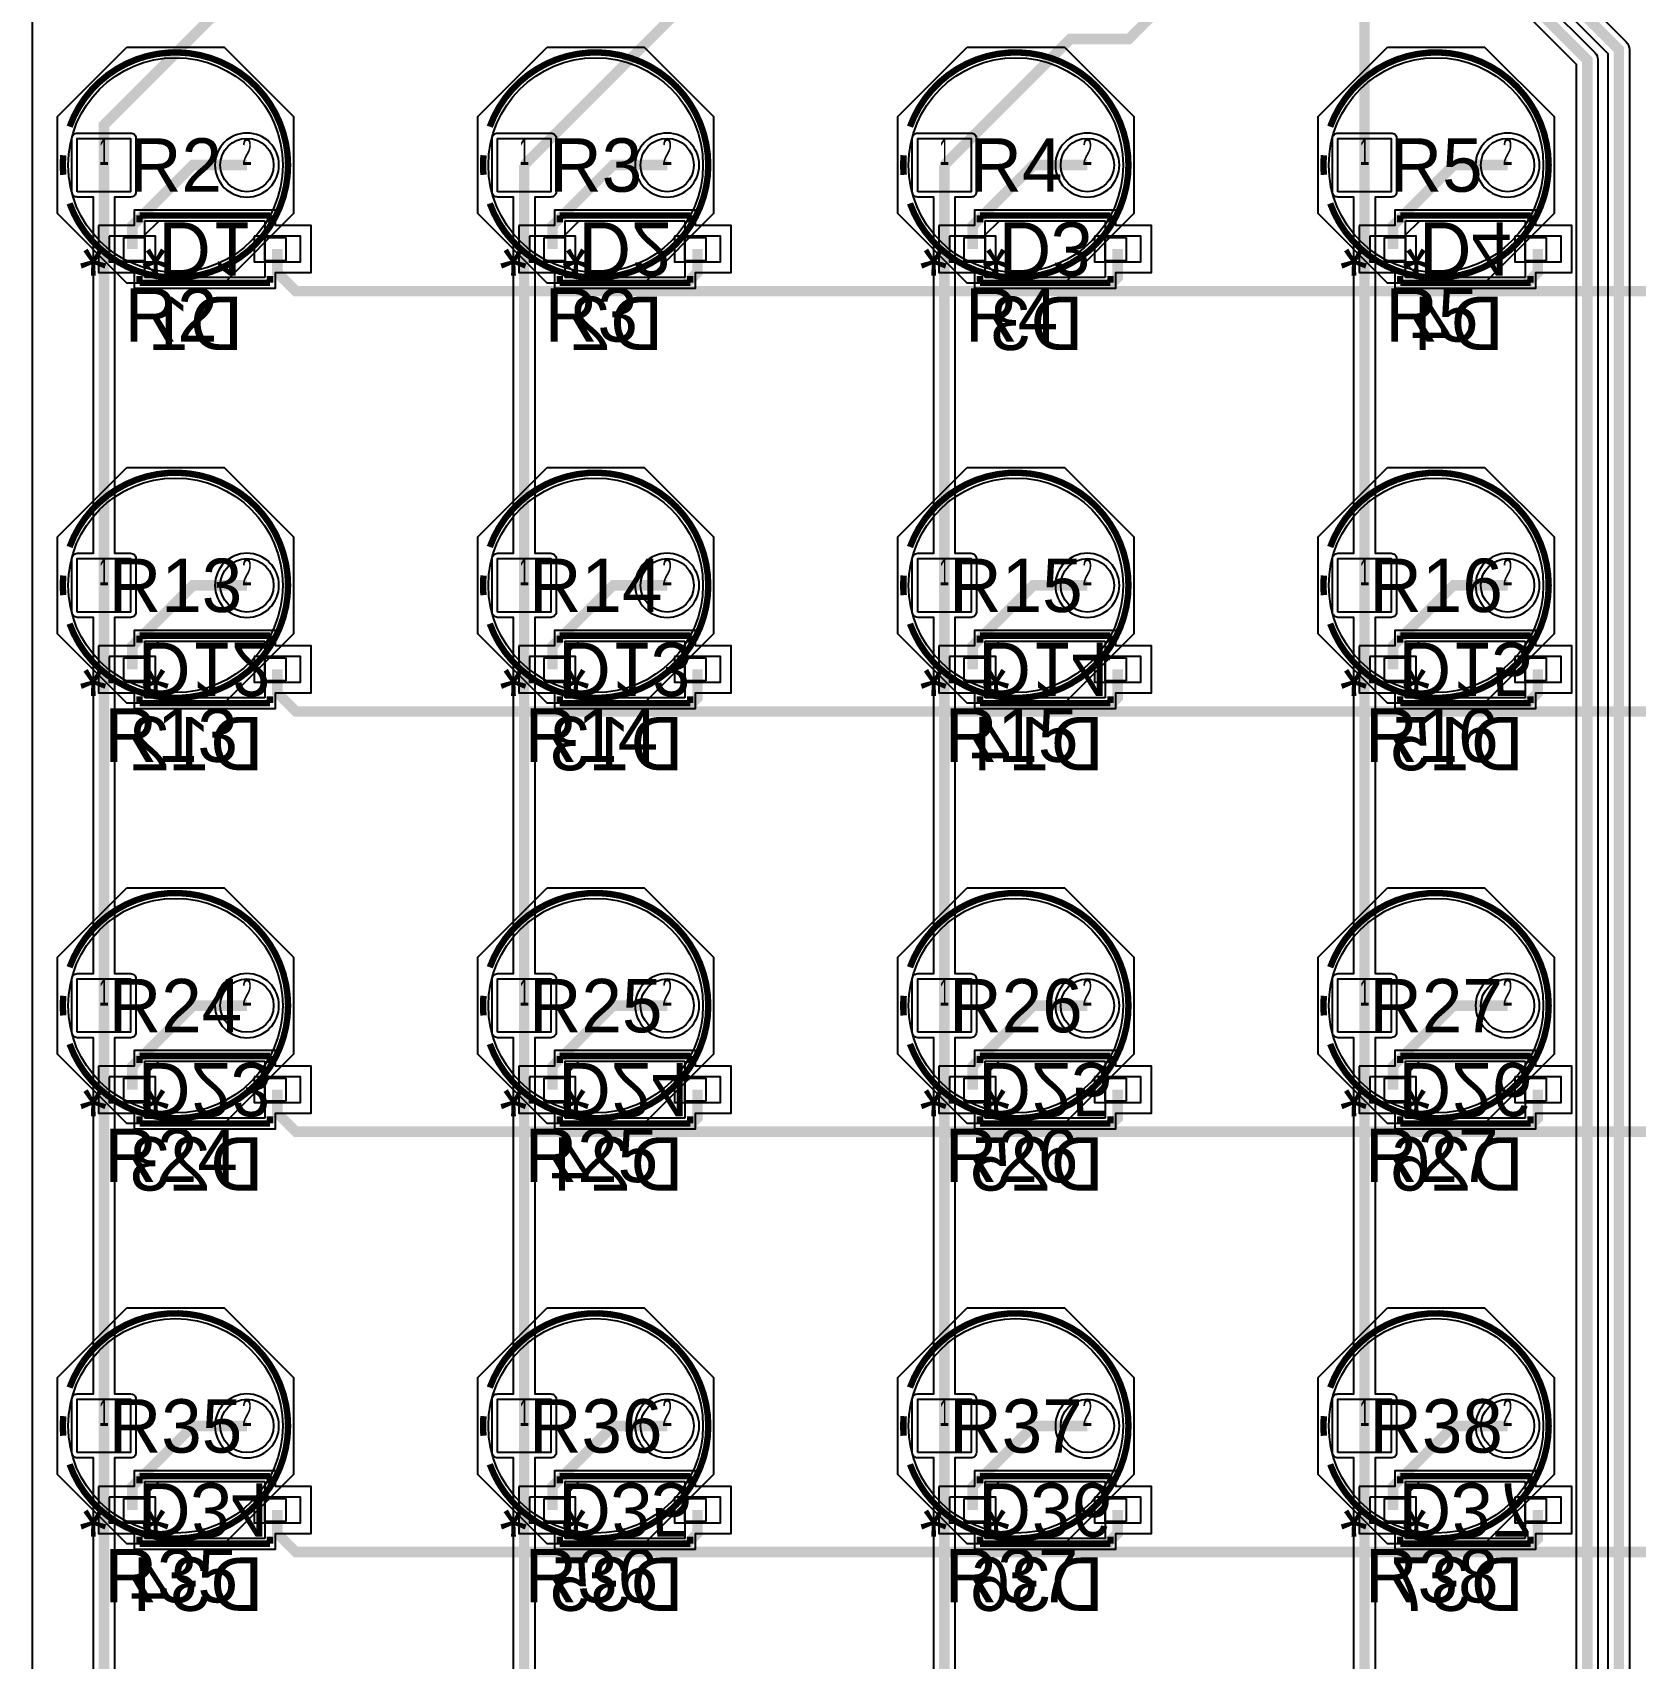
# Model space of a CAD drawing. Extents: x -64 to 44, y -72 to 40.
# Drawn here: x -63.5 to -25.35, y -25.53 to 13.15 of the extents above; entities that cross this region are included whole.
import ezdxf
from ezdxf.enums import TextEntityAlignment as Align

# ---------------------------------------------------------------- set-up
doc = ezdxf.new("R2010")
doc.units = 0
for name, color, linetype in [('ASSEMBLY', 12, 'CONTINUOUS'), ('BOUND', 85, 'CONTINUOUS'), ('COND', 80, 'CONTINUOUS'), ('COND2', 2, 'CONTINUOUS'), ('PACKAGES', 202, 'CONTINUOUS'), ('SILK_SCREEN', 85, 'CONTINUOUS'), ('SOLDER_MASK', 85, 'CONTINUOUS'), ('TEXT', 142, 'CONTINUOUS')]:
    doc.layers.add(name, color=color, linetype=linetype)

msp = doc.modelspace()

# ---------------------------------------------------------------- linework, layer by layer
at = {"layer": 'ASSEMBLY'}
for points in [[(-57.5455, 10, -1), (-62.6509, 10, -1), (-57.5455, 10)], [(-47.5455, 10, -1), (-52.6509, 10, -1), (-47.5455, 10)], [(-37.5455, 10, -1), (-42.6509, 10, -1), (-37.5455, 10)], [(-27.5455, 10, -1), (-32.6509, 10, -1), (-27.5455, 10)], [(-57.5455, 0, -1), (-62.6509, 0, -1), (-57.5455, 0)], [(-47.5455, 0, -1), (-52.6509, 0, -1), (-47.5455, 0)], [(-37.5455, 0, -1), (-42.6509, 0, -1), (-37.5455, 0)], [(-27.5455, 0, -1), (-32.6509, 0, -1), (-27.5455, 0)], [(-57.5455, -10, -1), (-62.6509, -10, -1), (-57.5455, -10)], [(-47.5455, -10, -1), (-52.6509, -10, -1), (-47.5455, -10)], [(-37.5455, -10, -1), (-42.6509, -10, -1), (-37.5455, -10)], [(-27.5455, -10, -1), (-32.6509, -10, -1), (-27.5455, -10)], [(-57.5455, -20, -1), (-62.6509, -20, -1), (-57.5455, -20)], [(-47.5455, -20, -1), (-52.6509, -20, -1), (-47.5455, -20)], [(-37.5455, -20, -1), (-42.6509, -20, -1), (-37.5455, -20)], [(-27.5455, -20, -1), (-32.6509, -20, -1), (-27.5455, -20)]]:
    msp.add_lwpolyline(points, format="xyb", dxfattribs=at)
for points in [[(-60.825, 8.3375), (-60.4875, 8.675)], [(-60.825, 8.675), (-57.975, 8.675)], [(-60.825, 7.325), (-60.825, 8.675)], [(-57.975, 8.675), (-57.975, 7.325)], [(-50.825, 8.3375), (-50.4875, 8.675)], [(-50.825, 8.675), (-47.975, 8.675)], [(-50.825, 7.325), (-50.825, 8.675)], [(-47.975, 8.675), (-47.975, 7.325)], [(-40.825, 8.3375), (-40.4875, 8.675)], [(-40.825, 8.675), (-37.975, 8.675)], [(-40.825, 7.325), (-40.825, 8.675)], [(-37.975, 8.675), (-37.975, 7.325)], [(-30.825, 8.3375), (-30.4875, 8.675)], [(-30.825, 8.675), (-27.975, 8.675)], [(-30.825, 7.325), (-30.825, 8.675)], [(-27.975, 8.675), (-27.975, 7.325)], [(-61.325, 7.725), (-61.325, 8.275)], [(-61.325, 8.275), (-60.825, 8.275)], [(-60.825, 8.275), (-60.825, 7.725)], [(-57.975, 7.725), (-57.975, 8.275)], [(-57.975, 8.275), (-57.475, 8.275)], [(-57.475, 8.275), (-57.475, 7.725)], [(-51.325, 7.725), (-51.325, 8.275)], [(-51.325, 8.275), (-50.825, 8.275)], [(-50.825, 8.275), (-50.825, 7.725)], [(-47.975, 7.725), (-47.975, 8.275)], [(-47.975, 8.275), (-47.475, 8.275)], [(-47.475, 8.275), (-47.475, 7.725)], [(-41.325, 7.725), (-41.325, 8.275)], [(-41.325, 8.275), (-40.825, 8.275)], [(-40.825, 8.275), (-40.825, 7.725)], [(-37.975, 7.725), (-37.975, 8.275)], [(-37.975, 8.275), (-37.475, 8.275)], [(-37.475, 8.275), (-37.475, 7.725)], [(-31.325, 7.725), (-31.325, 8.275)], [(-31.325, 8.275), (-30.825, 8.275)], [(-30.825, 8.275), (-30.825, 7.725)], [(-27.975, 7.725), (-27.975, 8.275)], [(-27.975, 8.275), (-27.475, 8.275)], [(-27.475, 8.275), (-27.475, 7.725)], [(-60.825, 7.725), (-61.325, 7.725)], [(-60.825, 7.6625), (-60.4875, 7.325)], [(-57.475, 7.725), (-57.975, 7.725)], [(-50.825, 7.725), (-51.325, 7.725)], [(-50.825, 7.6625), (-50.4875, 7.325)], [(-47.475, 7.725), (-47.975, 7.725)], [(-40.825, 7.725), (-41.325, 7.725)], [(-40.825, 7.6625), (-40.4875, 7.325)], [(-37.475, 7.725), (-37.975, 7.725)], [(-30.825, 7.725), (-31.325, 7.725)], [(-30.825, 7.6625), (-30.4875, 7.325)], [(-27.475, 7.725), (-27.975, 7.725)], [(-57.975, 7.325), (-60.825, 7.325)], [(-47.975, 7.325), (-50.825, 7.325)], [(-37.975, 7.325), (-40.825, 7.325)], [(-27.975, 7.325), (-30.825, 7.325)], [(-60.825, -1.6625), (-60.4875, -1.325)], [(-60.825, -1.325), (-57.975, -1.325)], [(-60.825, -2.675), (-60.825, -1.325)], [(-57.975, -1.325), (-57.975, -2.675)], [(-50.825, -1.6625), (-50.4875, -1.325)], [(-50.825, -1.325), (-47.975, -1.325)], [(-50.825, -2.675), (-50.825, -1.325)], [(-47.975, -1.325), (-47.975, -2.675)], [(-40.825, -1.6625), (-40.4875, -1.325)], [(-40.825, -1.325), (-37.975, -1.325)], [(-40.825, -2.675), (-40.825, -1.325)], [(-37.975, -1.325), (-37.975, -2.675)], [(-30.825, -1.6625), (-30.4875, -1.325)], [(-30.825, -1.325), (-27.975, -1.325)], [(-30.825, -2.675), (-30.825, -1.325)], [(-27.975, -1.325), (-27.975, -2.675)], [(-61.325, -2.275), (-61.325, -1.725)], [(-61.325, -1.725), (-60.825, -1.725)], [(-60.825, -1.725), (-60.825, -2.275)], [(-57.975, -2.275), (-57.975, -1.725)], [(-57.975, -1.725), (-57.475, -1.725)], [(-57.475, -1.725), (-57.475, -2.275)], [(-51.325, -2.275), (-51.325, -1.725)], [(-51.325, -1.725), (-50.825, -1.725)], [(-50.825, -1.725), (-50.825, -2.275)], [(-47.975, -2.275), (-47.975, -1.725)], [(-47.975, -1.725), (-47.475, -1.725)], [(-47.475, -1.725), (-47.475, -2.275)], [(-41.325, -2.275), (-41.325, -1.725)], [(-41.325, -1.725), (-40.825, -1.725)], [(-40.825, -1.725), (-40.825, -2.275)], [(-37.975, -2.275), (-37.975, -1.725)], [(-37.975, -1.725), (-37.475, -1.725)], [(-37.475, -1.725), (-37.475, -2.275)], [(-31.325, -2.275), (-31.325, -1.725)], [(-31.325, -1.725), (-30.825, -1.725)], [(-30.825, -1.725), (-30.825, -2.275)], [(-27.975, -2.275), (-27.975, -1.725)], [(-27.975, -1.725), (-27.475, -1.725)], [(-27.475, -1.725), (-27.475, -2.275)], [(-60.825, -2.275), (-61.325, -2.275)], [(-57.475, -2.275), (-57.975, -2.275)], [(-50.825, -2.275), (-51.325, -2.275)], [(-47.475, -2.275), (-47.975, -2.275)], [(-40.825, -2.275), (-41.325, -2.275)], [(-37.475, -2.275), (-37.975, -2.275)], [(-30.825, -2.275), (-31.325, -2.275)], [(-27.475, -2.275), (-27.975, -2.275)], [(-60.825, -2.3375), (-60.4875, -2.675)], [(-57.975, -2.675), (-60.825, -2.675)], [(-50.825, -2.3375), (-50.4875, -2.675)], [(-47.975, -2.675), (-50.825, -2.675)], [(-40.825, -2.3375), (-40.4875, -2.675)], [(-37.975, -2.675), (-40.825, -2.675)], [(-30.825, -2.3375), (-30.4875, -2.675)], [(-27.975, -2.675), (-30.825, -2.675)], [(-60.825, -11.6625), (-60.4875, -11.325)], [(-60.825, -11.325), (-57.975, -11.325)], [(-60.825, -12.675), (-60.825, -11.325)], [(-57.975, -11.325), (-57.975, -12.675)], [(-50.825, -11.6625), (-50.4875, -11.325)], [(-50.825, -11.325), (-47.975, -11.325)], [(-50.825, -12.675), (-50.825, -11.325)], [(-47.975, -11.325), (-47.975, -12.675)], [(-40.825, -11.6625), (-40.4875, -11.325)], [(-40.825, -11.325), (-37.975, -11.325)], [(-40.825, -12.675), (-40.825, -11.325)], [(-37.975, -11.325), (-37.975, -12.675)], [(-30.825, -11.6625), (-30.4875, -11.325)], [(-30.825, -11.325), (-27.975, -11.325)], [(-30.825, -12.675), (-30.825, -11.325)], [(-27.975, -11.325), (-27.975, -12.675)], [(-61.325, -12.275), (-61.325, -11.725)], [(-61.325, -11.725), (-60.825, -11.725)], [(-60.825, -11.725), (-60.825, -12.275)], [(-57.975, -12.275), (-57.975, -11.725)], [(-57.975, -11.725), (-57.475, -11.725)], [(-57.475, -11.725), (-57.475, -12.275)], [(-51.325, -12.275), (-51.325, -11.725)], [(-51.325, -11.725), (-50.825, -11.725)], [(-50.825, -11.725), (-50.825, -12.275)], [(-47.975, -12.275), (-47.975, -11.725)], [(-47.975, -11.725), (-47.475, -11.725)], [(-47.475, -11.725), (-47.475, -12.275)], [(-41.325, -12.275), (-41.325, -11.725)], [(-41.325, -11.725), (-40.825, -11.725)], [(-40.825, -11.725), (-40.825, -12.275)], [(-37.975, -12.275), (-37.975, -11.725)], [(-37.975, -11.725), (-37.475, -11.725)], [(-37.475, -11.725), (-37.475, -12.275)], [(-31.325, -12.275), (-31.325, -11.725)], [(-31.325, -11.725), (-30.825, -11.725)], [(-30.825, -11.725), (-30.825, -12.275)], [(-27.975, -12.275), (-27.975, -11.725)], [(-27.975, -11.725), (-27.475, -11.725)], [(-27.475, -11.725), (-27.475, -12.275)], [(-60.825, -12.275), (-61.325, -12.275)], [(-60.825, -12.3375), (-60.4875, -12.675)], [(-57.475, -12.275), (-57.975, -12.275)], [(-50.825, -12.275), (-51.325, -12.275)], [(-50.825, -12.3375), (-50.4875, -12.675)], [(-47.475, -12.275), (-47.975, -12.275)], [(-40.825, -12.275), (-41.325, -12.275)], [(-40.825, -12.3375), (-40.4875, -12.675)], [(-37.475, -12.275), (-37.975, -12.275)], [(-30.825, -12.275), (-31.325, -12.275)], [(-30.825, -12.3375), (-30.4875, -12.675)], [(-27.475, -12.275), (-27.975, -12.275)], [(-57.975, -12.675), (-60.825, -12.675)], [(-47.975, -12.675), (-50.825, -12.675)], [(-37.975, -12.675), (-40.825, -12.675)], [(-27.975, -12.675), (-30.825, -12.675)], [(-60.825, -21.6625), (-60.4875, -21.325)], [(-60.825, -21.325), (-57.975, -21.325)], [(-60.825, -22.675), (-60.825, -21.325)], [(-57.975, -21.325), (-57.975, -22.675)], [(-50.825, -21.6625), (-50.4875, -21.325)], [(-50.825, -21.325), (-47.975, -21.325)], [(-50.825, -22.675), (-50.825, -21.325)], [(-47.975, -21.325), (-47.975, -22.675)], [(-40.825, -21.6625), (-40.4875, -21.325)], [(-40.825, -21.325), (-37.975, -21.325)], [(-40.825, -22.675), (-40.825, -21.325)], [(-37.975, -21.325), (-37.975, -22.675)], [(-30.825, -21.6625), (-30.4875, -21.325)], [(-30.825, -21.325), (-27.975, -21.325)], [(-30.825, -22.675), (-30.825, -21.325)], [(-27.975, -21.325), (-27.975, -22.675)], [(-61.325, -22.275), (-61.325, -21.725)], [(-61.325, -21.725), (-60.825, -21.725)], [(-60.825, -21.725), (-60.825, -22.275)], [(-57.975, -22.275), (-57.975, -21.725)], [(-57.975, -21.725), (-57.475, -21.725)], [(-57.475, -21.725), (-57.475, -22.275)], [(-51.325, -22.275), (-51.325, -21.725)], [(-51.325, -21.725), (-50.825, -21.725)], [(-50.825, -21.725), (-50.825, -22.275)], [(-47.975, -22.275), (-47.975, -21.725)], [(-47.975, -21.725), (-47.475, -21.725)], [(-47.475, -21.725), (-47.475, -22.275)], [(-41.325, -22.275), (-41.325, -21.725)], [(-41.325, -21.725), (-40.825, -21.725)], [(-40.825, -21.725), (-40.825, -22.275)], [(-37.975, -22.275), (-37.975, -21.725)], [(-37.975, -21.725), (-37.475, -21.725)], [(-37.475, -21.725), (-37.475, -22.275)], [(-31.325, -22.275), (-31.325, -21.725)], [(-31.325, -21.725), (-30.825, -21.725)], [(-30.825, -21.725), (-30.825, -22.275)], [(-27.975, -22.275), (-27.975, -21.725)], [(-27.975, -21.725), (-27.475, -21.725)], [(-27.475, -21.725), (-27.475, -22.275)], [(-60.825, -22.275), (-61.325, -22.275)], [(-60.825, -22.3375), (-60.4875, -22.675)], [(-57.475, -22.275), (-57.975, -22.275)], [(-50.825, -22.275), (-51.325, -22.275)], [(-50.825, -22.3375), (-50.4875, -22.675)], [(-47.475, -22.275), (-47.975, -22.275)], [(-40.825, -22.275), (-41.325, -22.275)], [(-40.825, -22.3375), (-40.4875, -22.675)], [(-37.475, -22.275), (-37.975, -22.275)], [(-30.825, -22.275), (-31.325, -22.275)], [(-30.825, -22.3375), (-30.4875, -22.675)], [(-27.475, -22.275), (-27.975, -22.275)], [(-57.975, -22.675), (-60.825, -22.675)], [(-47.975, -22.675), (-50.825, -22.675)], [(-37.975, -22.675), (-40.825, -22.675)], [(-27.975, -22.675), (-30.825, -22.675)]]:
    msp.add_lwpolyline(points, dxfattribs=at)
at = {"layer": 'BOUND'}
for points in [[(-61.2539, 12.8067), (-58.9425, 12.8067), (-57.2915, 11.1557), (-57.2915, 8.8443), (-58.9425, 7.1933), (-61.2539, 7.1933), (-62.9049, 8.8443), (-62.9049, 11.1557)], [(-51.2539, 12.8067), (-48.9425, 12.8067), (-47.2915, 11.1557), (-47.2915, 8.8443), (-48.9425, 7.1933), (-51.2539, 7.1933), (-52.9049, 8.8443), (-52.9049, 11.1557)], [(-41.2539, 12.8067), (-38.9425, 12.8067), (-37.2915, 11.1557), (-37.2915, 8.8443), (-38.9425, 7.1933), (-41.2539, 7.1933), (-42.9049, 8.8443), (-42.9049, 11.1557)], [(-31.2539, 12.8067), (-28.9425, 12.8067), (-27.2915, 11.1557), (-27.2915, 8.8443), (-28.9425, 7.1933), (-31.2539, 7.1933), (-32.9049, 8.8443), (-32.9049, 11.1557)], [(-61.929, 8.559), (-61.929, 7.441), (-61.079, 7.441), (-61.079, 7.071), (-57.721, 7.071), (-57.721, 7.441), (-56.871, 7.441), (-56.871, 8.559), (-57.721, 8.559), (-57.721, 8.929), (-61.079, 8.929), (-61.079, 8.559)], [(-51.929, 8.559), (-51.929, 7.441), (-51.079, 7.441), (-51.079, 7.071), (-47.721, 7.071), (-47.721, 7.441), (-46.871, 7.441), (-46.871, 8.559), (-47.721, 8.559), (-47.721, 8.929), (-51.079, 8.929), (-51.079, 8.559)], [(-41.929, 8.559), (-41.929, 7.441), (-41.079, 7.441), (-41.079, 7.071), (-37.721, 7.071), (-37.721, 7.441), (-36.871, 7.441), (-36.871, 8.559), (-37.721, 8.559), (-37.721, 8.929), (-41.079, 8.929), (-41.079, 8.559)], [(-31.929, 8.559), (-31.929, 7.441), (-31.079, 7.441), (-31.079, 7.071), (-27.721, 7.071), (-27.721, 7.441), (-26.871, 7.441), (-26.871, 8.559), (-27.721, 8.559), (-27.721, 8.929), (-31.079, 8.929), (-31.079, 8.559)], [(-61.2539, 2.8067), (-58.9425, 2.8067), (-57.2915, 1.1557), (-57.2915, -1.1557), (-58.9425, -2.8067), (-61.2539, -2.8067), (-62.9049, -1.1557), (-62.9049, 1.1557)], [(-51.2539, 2.8067), (-48.9425, 2.8067), (-47.2915, 1.1557), (-47.2915, -1.1557), (-48.9425, -2.8067), (-51.2539, -2.8067), (-52.9049, -1.1557), (-52.9049, 1.1557)], [(-41.2539, 2.8067), (-38.9425, 2.8067), (-37.2915, 1.1557), (-37.2915, -1.1557), (-38.9425, -2.8067), (-41.2539, -2.8067), (-42.9049, -1.1557), (-42.9049, 1.1557)], [(-31.2539, 2.8067), (-28.9425, 2.8067), (-27.2915, 1.1557), (-27.2915, -1.1557), (-28.9425, -2.8067), (-31.2539, -2.8067), (-32.9049, -1.1557), (-32.9049, 1.1557)], [(-61.929, -1.441), (-61.929, -2.559), (-61.079, -2.559), (-61.079, -2.929), (-57.721, -2.929), (-57.721, -2.559), (-56.871, -2.559), (-56.871, -1.441), (-57.721, -1.441), (-57.721, -1.071), (-61.079, -1.071), (-61.079, -1.441)], [(-51.929, -1.441), (-51.929, -2.559), (-51.079, -2.559), (-51.079, -2.929), (-47.721, -2.929), (-47.721, -2.559), (-46.871, -2.559), (-46.871, -1.441), (-47.721, -1.441), (-47.721, -1.071), (-51.079, -1.071), (-51.079, -1.441)], [(-41.929, -1.441), (-41.929, -2.559), (-41.079, -2.559), (-41.079, -2.929), (-37.721, -2.929), (-37.721, -2.559), (-36.871, -2.559), (-36.871, -1.441), (-37.721, -1.441), (-37.721, -1.071), (-41.079, -1.071), (-41.079, -1.441)], [(-31.929, -1.441), (-31.929, -2.559), (-31.079, -2.559), (-31.079, -2.929), (-27.721, -2.929), (-27.721, -2.559), (-26.871, -2.559), (-26.871, -1.441), (-27.721, -1.441), (-27.721, -1.071), (-31.079, -1.071), (-31.079, -1.441)], [(-61.2539, -7.1933), (-58.9425, -7.1933), (-57.2915, -8.8443), (-57.2915, -11.1557), (-58.9425, -12.8067), (-61.2539, -12.8067), (-62.9049, -11.1557), (-62.9049, -8.8443)], [(-51.2539, -7.1933), (-48.9425, -7.1933), (-47.2915, -8.8443), (-47.2915, -11.1557), (-48.9425, -12.8067), (-51.2539, -12.8067), (-52.9049, -11.1557), (-52.9049, -8.8443)], [(-41.2539, -7.1933), (-38.9425, -7.1933), (-37.2915, -8.8443), (-37.2915, -11.1557), (-38.9425, -12.8067), (-41.2539, -12.8067), (-42.9049, -11.1557), (-42.9049, -8.8443)], [(-31.2539, -7.1933), (-28.9425, -7.1933), (-27.2915, -8.8443), (-27.2915, -11.1557), (-28.9425, -12.8067), (-31.2539, -12.8067), (-32.9049, -11.1557), (-32.9049, -8.8443)], [(-61.929, -11.441), (-61.929, -12.559), (-61.079, -12.559), (-61.079, -12.929), (-57.721, -12.929), (-57.721, -12.559), (-56.871, -12.559), (-56.871, -11.441), (-57.721, -11.441), (-57.721, -11.071), (-61.079, -11.071), (-61.079, -11.441)], [(-51.929, -11.441), (-51.929, -12.559), (-51.079, -12.559), (-51.079, -12.929), (-47.721, -12.929), (-47.721, -12.559), (-46.871, -12.559), (-46.871, -11.441), (-47.721, -11.441), (-47.721, -11.071), (-51.079, -11.071), (-51.079, -11.441)], [(-41.929, -11.441), (-41.929, -12.559), (-41.079, -12.559), (-41.079, -12.929), (-37.721, -12.929), (-37.721, -12.559), (-36.871, -12.559), (-36.871, -11.441), (-37.721, -11.441), (-37.721, -11.071), (-41.079, -11.071), (-41.079, -11.441)], [(-31.929, -11.441), (-31.929, -12.559), (-31.079, -12.559), (-31.079, -12.929), (-27.721, -12.929), (-27.721, -12.559), (-26.871, -12.559), (-26.871, -11.441), (-27.721, -11.441), (-27.721, -11.071), (-31.079, -11.071), (-31.079, -11.441)], [(-61.2539, -17.1933), (-58.9425, -17.1933), (-57.2915, -18.8443), (-57.2915, -21.1557), (-58.9425, -22.8067), (-61.2539, -22.8067), (-62.9049, -21.1557), (-62.9049, -18.8443)], [(-51.2539, -17.1933), (-48.9425, -17.1933), (-47.2915, -18.8443), (-47.2915, -21.1557), (-48.9425, -22.8067), (-51.2539, -22.8067), (-52.9049, -21.1557), (-52.9049, -18.8443)], [(-41.2539, -17.1933), (-38.9425, -17.1933), (-37.2915, -18.8443), (-37.2915, -21.1557), (-38.9425, -22.8067), (-41.2539, -22.8067), (-42.9049, -21.1557), (-42.9049, -18.8443)], [(-31.2539, -17.1933), (-28.9425, -17.1933), (-27.2915, -18.8443), (-27.2915, -21.1557), (-28.9425, -22.8067), (-31.2539, -22.8067), (-32.9049, -21.1557), (-32.9049, -18.8443)], [(-61.929, -21.441), (-61.929, -22.559), (-61.079, -22.559), (-61.079, -22.929), (-57.721, -22.929), (-57.721, -22.559), (-56.871, -22.559), (-56.871, -21.441), (-57.721, -21.441), (-57.721, -21.071), (-61.079, -21.071), (-61.079, -21.441)], [(-51.929, -21.441), (-51.929, -22.559), (-51.079, -22.559), (-51.079, -22.929), (-47.721, -22.929), (-47.721, -22.559), (-46.871, -22.559), (-46.871, -21.441), (-47.721, -21.441), (-47.721, -21.071), (-51.079, -21.071), (-51.079, -21.441)], [(-41.929, -21.441), (-41.929, -22.559), (-41.079, -22.559), (-41.079, -22.929), (-37.721, -22.929), (-37.721, -22.559), (-36.871, -22.559), (-36.871, -21.441), (-37.721, -21.441), (-37.721, -21.071), (-41.079, -21.071), (-41.079, -21.441)], [(-31.929, -21.441), (-31.929, -22.559), (-31.079, -22.559), (-31.079, -22.929), (-27.721, -22.929), (-27.721, -22.559), (-26.871, -22.559), (-26.871, -21.441), (-27.721, -21.441), (-27.721, -21.071), (-31.079, -21.071), (-31.079, -21.441)]]:
    msp.add_lwpolyline(points, close=True, dxfattribs=at)
at = {"layer": 'COND'}
for points in [[(43.4999, 39.9999), (43.4999, -71.4999), (-63.4999, -71.4999), (-63.4999, 39.9999)], [(-62.435, 9.365), (-62.435, 10.635), (-61.165, 10.635), (-61.165, 9.365)], [(-52.435, 9.365), (-52.435, 10.635), (-51.165, 10.635), (-51.165, 9.365)], [(-42.435, 9.365), (-42.435, 10.635), (-41.165, 10.635), (-41.165, 9.365)], [(-32.435, 9.365), (-32.435, 10.635), (-31.165, 10.635), (-31.165, 9.365)], [(-62.435, -0.635), (-62.435, 0.635), (-61.165, 0.635), (-61.165, -0.635)], [(-52.435, -0.635), (-52.435, 0.635), (-51.165, 0.635), (-51.165, -0.635)], [(-42.435, -0.635), (-42.435, 0.635), (-41.165, 0.635), (-41.165, -0.635)], [(-32.435, -0.635), (-32.435, 0.635), (-31.165, 0.635), (-31.165, -0.635)], [(-62.435, -10.635), (-62.435, -9.365), (-61.165, -9.365), (-61.165, -10.635)], [(-52.435, -10.635), (-52.435, -9.365), (-51.165, -9.365), (-51.165, -10.635)], [(-42.435, -10.635), (-42.435, -9.365), (-41.165, -9.365), (-41.165, -10.635)], [(-32.435, -10.635), (-32.435, -9.365), (-31.165, -9.365), (-31.165, -10.635)], [(-62.435, -20.635), (-62.435, -19.365), (-61.165, -19.365), (-61.165, -20.635)], [(-52.435, -20.635), (-52.435, -19.365), (-51.165, -19.365), (-51.165, -20.635)], [(-42.435, -20.635), (-42.435, -19.365), (-41.165, -19.365), (-41.165, -20.635)], [(-32.435, -20.635), (-32.435, -19.365), (-31.165, -19.365), (-31.165, -20.635)]]:
    msp.add_lwpolyline(points, close=True, dxfattribs=at)
for points in [[(-26.7522, -60.7195), (-26.7522, 12.3955), (-29.483, 15.1264), (-29.4988, 15.1291, -0.364365), (-30.2138, 15.98, -0.329856), (-29.6022, 16.8062), (-29.6022, 18.6455), (-33.9945, 23.0378), (-35.035, 23.0378, -0.414214), (-35.1622, 23.165), (-35.1622, 24.435, -0.414214), (-35.035, 24.5622), (-33.765, 24.5622, -0.414214), (-33.6378, 24.435), (-33.6378, 23.3945), (-29.1717, 18.9283, -0.198912), (-29.0978, 18.75), (-29.0978, 16.8062, -0.329856), (-28.4862, 15.98, -0.223752), (-28.8, 15.314, 0.442378), (-28.8071, 15.1638), (-26.3217, 12.6783, -0.198912), (-26.2478, 12.5), (-26.2478, -60.7195, -0.212733)], [(-26.0022, -51.9695), (-26.0022, 12.6455), (-26.9883, 13.6317, -0.198912), (-27.0622, 13.81), (-27.0622, 15.1538, -0.740257), (-27.0622, 16.8062), (-27.0622, 20.1055), (-29.9945, 23.0378), (-31.035, 23.0378, -0.414214), (-31.1622, 23.165), (-31.1622, 24.435, -0.414214), (-31.035, 24.5622), (-29.765, 24.5622, -0.414214), (-29.6378, 24.435), (-29.6378, 23.3945), (-26.6317, 20.3883, -0.198912), (-26.5578, 20.21), (-26.5578, 16.8062, -0.740257), (-26.5578, 15.1538), (-26.5578, 13.9145), (-25.5717, 12.9283, -0.198912), (-25.4978, 12.75), (-25.4978, -51.9695, -0.212733)], [(-62.0522, -29.2378), (-62.0522, -20.7622), (-62.435, -20.7622, -0.414214), (-62.5622, -20.635), (-62.5622, -19.365, -0.414214), (-62.435, -19.2378), (-62.0522, -19.2378), (-62.0522, -10.7622), (-62.435, -10.7622, -0.414214), (-62.5622, -10.635), (-62.5622, -9.365, -0.414214), (-62.435, -9.2378), (-62.0522, -9.2378), (-62.0522, -0.7622), (-62.435, -0.7622, -0.414214), (-62.5622, -0.635), (-62.5622, 0.635, -0.414214), (-62.435, 0.7622), (-62.0522, 0.7622), (-62.0522, 9.2378), (-62.435, 9.2378, -0.414214), (-62.5622, 9.365), (-62.5622, 10.635, -0.414214), (-62.435, 10.7622), (-61.165, 10.7622, -0.414214), (-61.0378, 10.635), (-61.0378, 9.365, -0.414214), (-61.165, 9.2378), (-61.5478, 9.2378), (-61.5478, 0.7622), (-61.165, 0.7622, -0.414214), (-61.0378, 0.635), (-61.0378, -0.635, -0.414214), (-61.165, -0.7622), (-61.5478, -0.7622), (-61.5478, -9.2378), (-61.165, -9.2378, -0.414214), (-61.0378, -9.365), (-61.0378, -10.635, -0.414214), (-61.165, -10.7622), (-61.5478, -10.7622), (-61.5478, -19.2378), (-61.165, -19.2378, -0.414214), (-61.0378, -19.365), (-61.0378, -20.635, -0.414214), (-61.165, -20.7622), (-61.5478, -20.7622), (-61.5478, -29.2378)], [(-52.0522, -29.2378), (-52.0522, -20.7622), (-52.435, -20.7622, -0.414214), (-52.5622, -20.635), (-52.5622, -19.365, -0.414214), (-52.435, -19.2378), (-52.0522, -19.2378), (-52.0522, -10.7622), (-52.435, -10.7622, -0.414214), (-52.5622, -10.635), (-52.5622, -9.365, -0.414214), (-52.435, -9.2378), (-52.0522, -9.2378), (-52.0522, -0.7622), (-52.435, -0.7622, -0.414214), (-52.5622, -0.635), (-52.5622, 0.635, -0.414214), (-52.435, 0.7622), (-52.0522, 0.7622), (-52.0522, 9.2378), (-52.435, 9.2378, -0.414214), (-52.5622, 9.365), (-52.5622, 10.635, -0.414214), (-52.435, 10.7622), (-51.165, 10.7622, -0.414214), (-51.0378, 10.635), (-51.0378, 9.365, -0.414214), (-51.165, 9.2378), (-51.5478, 9.2378), (-51.5478, 0.7622), (-51.165, 0.7622, -0.414214), (-51.0378, 0.635), (-51.0378, -0.635, -0.414214), (-51.165, -0.7622), (-51.5478, -0.7622), (-51.5478, -9.2378), (-51.165, -9.2378, -0.414214), (-51.0378, -9.365), (-51.0378, -10.635, -0.414214), (-51.165, -10.7622), (-51.5478, -10.7622), (-51.5478, -19.2378), (-51.165, -19.2378, -0.414214), (-51.0378, -19.365), (-51.0378, -20.635, -0.414214), (-51.165, -20.7622), (-51.5478, -20.7622), (-51.5478, -29.2378)], [(-42.0522, -29.2378), (-42.0522, -20.7622), (-42.435, -20.7622, -0.414214), (-42.5622, -20.635), (-42.5622, -19.365, -0.414214), (-42.435, -19.2378), (-42.0522, -19.2378), (-42.0522, -10.7622), (-42.435, -10.7622, -0.414214), (-42.5622, -10.635), (-42.5622, -9.365, -0.414214), (-42.435, -9.2378), (-42.0522, -9.2378), (-42.0522, -0.7622), (-42.435, -0.7622, -0.414214), (-42.5622, -0.635), (-42.5622, 0.635, -0.414214), (-42.435, 0.7622), (-42.0522, 0.7622), (-42.0522, 9.2378), (-42.435, 9.2378, -0.414214), (-42.5622, 9.365), (-42.5622, 10.635, -0.414214), (-42.435, 10.7622), (-41.165, 10.7622, -0.414214), (-41.0378, 10.635), (-41.0378, 9.365, -0.414214), (-41.165, 9.2378), (-41.5478, 9.2378), (-41.5478, 0.7622), (-41.165, 0.7622, -0.414214), (-41.0378, 0.635), (-41.0378, -0.635, -0.414214), (-41.165, -0.7622), (-41.5478, -0.7622), (-41.5478, -9.2378), (-41.165, -9.2378, -0.414214), (-41.0378, -9.365), (-41.0378, -10.635, -0.414214), (-41.165, -10.7622), (-41.5478, -10.7622), (-41.5478, -19.2378), (-41.165, -19.2378, -0.414214), (-41.0378, -19.365), (-41.0378, -20.635, -0.414214), (-41.165, -20.7622), (-41.5478, -20.7622), (-41.5478, -29.2378)], [(-32.0522, -29.2378), (-32.0522, -20.7622), (-32.435, -20.7622, -0.414214), (-32.5622, -20.635), (-32.5622, -19.365, -0.414214), (-32.435, -19.2378), (-32.0522, -19.2378), (-32.0522, -10.7622), (-32.435, -10.7622, -0.414214), (-32.5622, -10.635), (-32.5622, -9.365, -0.414214), (-32.435, -9.2378), (-32.0522, -9.2378), (-32.0522, -0.7622), (-32.435, -0.7622, -0.414214), (-32.5622, -0.635), (-32.5622, 0.635, -0.414214), (-32.435, 0.7622), (-32.0522, 0.7622), (-32.0522, 9.2378), (-32.435, 9.2378, -0.414214), (-32.5622, 9.365), (-32.5622, 10.635, -0.414214), (-32.435, 10.7622), (-31.165, 10.7622, -0.414214), (-31.0378, 10.635), (-31.0378, 9.365, -0.414214), (-31.165, 9.2378), (-31.5478, 9.2378), (-31.5478, 0.7622), (-31.165, 0.7622, -0.414214), (-31.0378, 0.635), (-31.0378, -0.635, -0.414214), (-31.165, -0.7622), (-31.5478, -0.7622), (-31.5478, -9.2378), (-31.165, -9.2378, -0.414214), (-31.0378, -9.365), (-31.0378, -10.635, -0.414214), (-31.165, -10.7622), (-31.5478, -10.7622), (-31.5478, -19.2378), (-31.165, -19.2378, -0.414214), (-31.0378, -19.365), (-31.0378, -20.635, -0.414214), (-31.165, -20.7622), (-31.5478, -20.7622), (-31.5478, -29.2378)]]:
    msp.add_lwpolyline(points, format="xyb", dxfattribs=at)
at = {"layer": 'COND', "const_width": 0.25}
for points in [[(-29.35, 15.98), (-29.35, 15.35), (-26.5, 12.5), (-26.5, -61)], [(-26.81, 15.98), (-26.81, 13.81), (-25.75, 12.75), (-25.75, -52.25)], [(-61.8, 0), (-61.8, 10)], [(-51.8, 0), (-51.8, 10)], [(-41.8, 0), (-41.8, 10)], [(-31.8, 0), (-31.8, 10)], [(-61.8, -10), (-61.8, 0)], [(-51.8, -10), (-51.8, 0)], [(-41.8, -10), (-41.8, 0)], [(-31.8, -10), (-31.8, 0)], [(-61.8, -20), (-61.8, -10)], [(-51.8, -20), (-51.8, -10)], [(-41.8, -20), (-41.8, -10)], [(-31.8, -20), (-31.8, -10)], [(-61.8, -30), (-61.8, -20)], [(-51.8, -30), (-51.8, -20)], [(-41.8, -30), (-41.8, -20)], [(-31.8, -30), (-31.8, -20)]]:
    msp.add_lwpolyline(points, dxfattribs=at)
at = {"layer": 'COND'}
for points in [[(-57.6342, 10, 1), (-59.1586, 10, 1)], [(-47.6342, 10, 1), (-49.1586, 10, 1)], [(-37.6342, 10, 1), (-39.1586, 10, 1)], [(-27.6342, 10, 1), (-29.1586, 10, 1)], [(-57.6342, 0, 1), (-59.1586, 0, 1)], [(-47.6342, 0, 1), (-49.1586, 0, 1)], [(-37.6342, 0, 1), (-39.1586, 0, 1)], [(-27.6342, 0, 1), (-29.1586, 0, 1)], [(-57.6342, -10, 1), (-59.1586, -10, 1)], [(-47.6342, -10, 1), (-49.1586, -10, 1)], [(-37.6342, -10, 1), (-39.1586, -10, 1)], [(-27.6342, -10, 1), (-29.1586, -10, 1)], [(-57.6342, -20, 1), (-59.1586, -20, 1)], [(-47.6342, -20, 1), (-49.1586, -20, 1)], [(-37.6342, -20, 1), (-39.1586, -20, 1)], [(-27.6342, -20, 1), (-29.1586, -20, 1)]]:
    msp.add_lwpolyline(points, format="xyb", close=True, dxfattribs=at)
for centre in [(-58.3964, 10), (-48.3964, 10), (-38.3964, 10), (-28.3964, 10), (-58.3964, 0), (-48.3964, 0), (-38.3964, 0), (-28.3964, 0), (-58.3964, -10), (-48.3964, -10), (-38.3964, -10), (-28.3964, -10), (-58.3964, -20), (-48.3964, -20), (-38.3964, -20), (-28.3964, -20)]:
    msp.add_circle(centre, 0.635, dxfattribs=at)
at = {"layer": 'COND2', "const_width": 0.25}
for points in [[(-39.51, 15.98), (-40.99, 14.5), (-58.25, 14.5), (-61.8, 10.95), (-61.8, 10)], [(-36.97, 15.98), (-39.2, 13.75), (-48.05, 13.75), (-51.8, 10)], [(-41.8, 10), (-38.8, 13), (-37.41, 13), (-34.43, 15.98)], [(-31.8, 10), (-31.8, 14.9014), (-31.89, 14.9914), (-31.89, 15.98)], [(-58.3964, 10), (-59.682, 10), (-61.125, 8.557), (-61.125, 8)], [(-48.3964, 10), (-49.682, 10), (-51.125, 8.557), (-51.125, 8)], [(-38.3964, 10), (-39.682, 10), (-41.125, 8.557), (-41.125, 8)], [(-28.3964, 10), (-29.682, 10), (-31.125, 8.557), (-31.125, 8)], [(-57.675, 8), (-57.675, 7.443), (-57.232, 7), (-48.118, 7)], [(-47.675, 8), (-47.675, 7.443), (-48.118, 7)], [(-37.675, 8), (-37.675, 7.325), (-38, 7)], [(-27.675, 8), (-27.675, 7.443), (-28.118, 7)], [(-38, 7), (-48.118, 7)], [(-28.118, 7), (-38, 7)], [(-28.118, 7), (-18, 7)], [(-58.3964, 0), (-59.682, 0), (-61.125, -1.443), (-61.125, -2)], [(-48.3964, 0), (-49.682, 0), (-51.125, -1.443), (-51.125, -2)], [(-38.3964, 0), (-39.682, 0), (-41.125, -1.443), (-41.125, -2)], [(-28.3964, 0), (-29.682, 0), (-31.125, -1.443), (-31.125, -2)], [(-57.675, -2), (-57.675, -2.557), (-57.232, -3), (-48, -3)], [(-47.675, -2), (-47.675, -2.675), (-48, -3)], [(-37.675, -2), (-37.675, -2.675), (-38, -3)], [(-27.675, -2), (-27.675, -2.557), (-28.118, -3)], [(-38, -3), (-48, -3)], [(-28.118, -3), (-38, -3)], [(-18, -3), (-28.118, -3)], [(-58.3964, -10), (-59.682, -10), (-61.125, -11.443), (-61.125, -12)], [(-48.3964, -10), (-49.682, -10), (-51.125, -11.443), (-51.125, -12)], [(-38.3964, -10), (-39.682, -10), (-41.125, -11.443), (-41.125, -12)], [(-28.3964, -10), (-29.682, -10), (-31.125, -11.443), (-31.125, -12)], [(-57.675, -12), (-57.675, -12.557), (-57.232, -13), (-48, -13)], [(-47.675, -12), (-47.675, -12.675), (-48, -13)], [(-37.675, -12), (-37.675, -12.675), (-38, -13)], [(-27.675, -12), (-27.675, -12.675), (-28, -13)], [(-38, -13), (-48, -13)], [(-28, -13), (-38, -13)], [(-28, -13), (-18, -13), (-17.9213, -12.9213)], [(-58.3964, -20), (-59.682, -20), (-61.125, -21.443), (-61.125, -22)], [(-48.3964, -20), (-49.682, -20), (-51.125, -21.443), (-51.125, -22)], [(-38.3964, -20), (-39.682, -20), (-41.125, -21.443), (-41.125, -22)], [(-28.3964, -20), (-29.682, -20), (-31.125, -21.443), (-31.125, -22)], [(-57.675, -22), (-57.675, -22.557), (-57.232, -23), (-48.118, -23)], [(-47.675, -22), (-47.675, -22.557), (-48.118, -23)], [(-37.675, -22), (-37.675, -22.557), (-38.118, -23)], [(-27.675, -22), (-27.675, -22.675), (-28, -23)], [(-38.118, -23), (-48.118, -23)], [(-38.118, -23), (-28, -23)], [(-18.118, -23), (-28, -23)]]:
    msp.add_lwpolyline(points, dxfattribs=at)
at = {"layer": 'COND2'}
for points in [[(-62.435, 9.365), (-62.435, 10.635), (-61.165, 10.635), (-61.165, 9.365)], [(-52.435, 9.365), (-52.435, 10.635), (-51.165, 10.635), (-51.165, 9.365)], [(-42.435, 9.365), (-42.435, 10.635), (-41.165, 10.635), (-41.165, 9.365)], [(-32.435, 9.365), (-32.435, 10.635), (-31.165, 10.635), (-31.165, 9.365)], [(-61.675, 8.305), (-61.675, 7.695), (-60.575, 7.695), (-60.575, 8.305)], [(-58.225, 8.305), (-58.225, 7.695), (-57.125, 7.695), (-57.125, 8.305)], [(-51.675, 8.305), (-51.675, 7.695), (-50.575, 7.695), (-50.575, 8.305)], [(-48.225, 8.305), (-48.225, 7.695), (-47.125, 7.695), (-47.125, 8.305)], [(-41.675, 8.305), (-41.675, 7.695), (-40.575, 7.695), (-40.575, 8.305)], [(-38.225, 8.305), (-38.225, 7.695), (-37.125, 7.695), (-37.125, 8.305)], [(-31.675, 8.305), (-31.675, 7.695), (-30.575, 7.695), (-30.575, 8.305)], [(-28.225, 8.305), (-28.225, 7.695), (-27.125, 7.695), (-27.125, 8.305)], [(-62.435, -0.635), (-62.435, 0.635), (-61.165, 0.635), (-61.165, -0.635)], [(-52.435, -0.635), (-52.435, 0.635), (-51.165, 0.635), (-51.165, -0.635)], [(-42.435, -0.635), (-42.435, 0.635), (-41.165, 0.635), (-41.165, -0.635)], [(-32.435, -0.635), (-32.435, 0.635), (-31.165, 0.635), (-31.165, -0.635)], [(-61.675, -1.695), (-61.675, -2.305), (-60.575, -2.305), (-60.575, -1.695)], [(-58.225, -1.695), (-58.225, -2.305), (-57.125, -2.305), (-57.125, -1.695)], [(-51.675, -1.695), (-51.675, -2.305), (-50.575, -2.305), (-50.575, -1.695)], [(-48.225, -1.695), (-48.225, -2.305), (-47.125, -2.305), (-47.125, -1.695)], [(-41.675, -1.695), (-41.675, -2.305), (-40.575, -2.305), (-40.575, -1.695)], [(-38.225, -1.695), (-38.225, -2.305), (-37.125, -2.305), (-37.125, -1.695)], [(-31.675, -1.695), (-31.675, -2.305), (-30.575, -2.305), (-30.575, -1.695)], [(-28.225, -1.695), (-28.225, -2.305), (-27.125, -2.305), (-27.125, -1.695)], [(-62.435, -10.635), (-62.435, -9.365), (-61.165, -9.365), (-61.165, -10.635)], [(-52.435, -10.635), (-52.435, -9.365), (-51.165, -9.365), (-51.165, -10.635)], [(-42.435, -10.635), (-42.435, -9.365), (-41.165, -9.365), (-41.165, -10.635)], [(-32.435, -10.635), (-32.435, -9.365), (-31.165, -9.365), (-31.165, -10.635)], [(-61.675, -11.695), (-61.675, -12.305), (-60.575, -12.305), (-60.575, -11.695)], [(-58.225, -11.695), (-58.225, -12.305), (-57.125, -12.305), (-57.125, -11.695)], [(-51.675, -11.695), (-51.675, -12.305), (-50.575, -12.305), (-50.575, -11.695)], [(-48.225, -11.695), (-48.225, -12.305), (-47.125, -12.305), (-47.125, -11.695)], [(-41.675, -11.695), (-41.675, -12.305), (-40.575, -12.305), (-40.575, -11.695)], [(-38.225, -11.695), (-38.225, -12.305), (-37.125, -12.305), (-37.125, -11.695)], [(-31.675, -11.695), (-31.675, -12.305), (-30.575, -12.305), (-30.575, -11.695)], [(-28.225, -11.695), (-28.225, -12.305), (-27.125, -12.305), (-27.125, -11.695)], [(-62.435, -20.635), (-62.435, -19.365), (-61.165, -19.365), (-61.165, -20.635)], [(-52.435, -20.635), (-52.435, -19.365), (-51.165, -19.365), (-51.165, -20.635)], [(-42.435, -20.635), (-42.435, -19.365), (-41.165, -19.365), (-41.165, -20.635)], [(-32.435, -20.635), (-32.435, -19.365), (-31.165, -19.365), (-31.165, -20.635)], [(-61.675, -21.695), (-61.675, -22.305), (-60.575, -22.305), (-60.575, -21.695)], [(-58.225, -21.695), (-58.225, -22.305), (-57.125, -22.305), (-57.125, -21.695)], [(-51.675, -21.695), (-51.675, -22.305), (-50.575, -22.305), (-50.575, -21.695)], [(-48.225, -21.695), (-48.225, -22.305), (-47.125, -22.305), (-47.125, -21.695)], [(-41.675, -21.695), (-41.675, -22.305), (-40.575, -22.305), (-40.575, -21.695)], [(-38.225, -21.695), (-38.225, -22.305), (-37.125, -22.305), (-37.125, -21.695)], [(-31.675, -21.695), (-31.675, -22.305), (-30.575, -22.305), (-30.575, -21.695)], [(-28.225, -21.695), (-28.225, -22.305), (-27.125, -22.305), (-27.125, -21.695)]]:
    msp.add_lwpolyline(points, close=True, dxfattribs=at)
for centre in [(-58.3964, 10), (-48.3964, 10), (-38.3964, 10), (-28.3964, 10), (-58.3964, 0), (-48.3964, 0), (-38.3964, 0), (-28.3964, 0), (-58.3964, -10), (-48.3964, -10), (-38.3964, -10), (-28.3964, -10), (-58.3964, -20), (-48.3964, -20), (-38.3964, -20), (-28.3964, -20)]:
    msp.add_circle(centre, 0.635, dxfattribs=at)
at = {"layer": 'PACKAGES'}
msp.add_lwpolyline([(-63.5, -71.5), (-63.5, 40), (43.5, 40), (43.5, -71.5)], close=True, dxfattribs=at)
at = {"layer": 'SILK_SCREEN', "const_width": 0.1524}
for points in [[(-57.4185, 10, 0.83966), (-62.6175, 10.9132)], [(-47.4185, 10, 0.83966), (-52.6175, 10.9132)], [(-37.4185, 10, 0.83966), (-42.6175, 10.9132)], [(-27.4185, 10, 0.83966), (-32.6175, 10.9132)], [(-62.7677, 10.2331, 0.043577), (-62.7677, 9.7669)], [(-62.6175, 9.0868, 0.83966), (-57.4185, 10)], [(-52.7677, 10.2331, 0.043577), (-52.7677, 9.7669)], [(-52.6175, 9.0868, 0.83966), (-47.4185, 10)], [(-42.7677, 10.2331, 0.043577), (-42.7677, 9.7669)], [(-42.6175, 9.0868, 0.83966), (-37.4185, 10)], [(-32.7677, 10.2331, 0.043577), (-32.7677, 9.7669)], [(-32.6175, 9.0868, 0.83966), (-27.4185, 10)], [(-57.4185, 0, 0.83966), (-62.6175, 0.9132)], [(-47.4185, 0, 0.83966), (-52.6175, 0.9132)], [(-37.4185, 0, 0.83966), (-42.6175, 0.9132)], [(-27.4185, 0, 0.83966), (-32.6175, 0.9132)], [(-62.7677, 0.2331, 0.043577), (-62.7677, -0.2331)], [(-62.6175, -0.9132, 0.83966), (-57.4185, 0)], [(-52.7677, 0.2331, 0.043577), (-52.7677, -0.2331)], [(-52.6175, -0.9132, 0.83966), (-47.4185, 0)], [(-42.7677, 0.2331, 0.043577), (-42.7677, -0.2331)], [(-42.6175, -0.9132, 0.83966), (-37.4185, 0)], [(-32.7677, 0.2331, 0.043577), (-32.7677, -0.2331)], [(-32.6175, -0.9132, 0.83966), (-27.4185, 0)], [(-57.4185, -10, 0.83966), (-62.6175, -9.0868)], [(-47.4185, -10, 0.83966), (-52.6175, -9.0868)], [(-37.4185, -10, 0.83966), (-42.6175, -9.0868)], [(-27.4185, -10, 0.83966), (-32.6175, -9.0868)], [(-62.7677, -9.7669, 0.043577), (-62.7677, -10.2331)], [(-62.6175, -10.9132, 0.83966), (-57.4185, -10)], [(-52.7677, -9.7669, 0.043577), (-52.7677, -10.2331)], [(-52.6175, -10.9132, 0.83966), (-47.4185, -10)], [(-42.7677, -9.7669, 0.043577), (-42.7677, -10.2331)], [(-42.6175, -10.9132, 0.83966), (-37.4185, -10)], [(-32.7677, -9.7669, 0.043577), (-32.7677, -10.2331)], [(-32.6175, -10.9132, 0.83966), (-27.4185, -10)], [(-57.4185, -20, 0.83966), (-62.6175, -19.0868)], [(-47.4185, -20, 0.83966), (-52.6175, -19.0868)], [(-37.4185, -20, 0.83966), (-42.6175, -19.0868)], [(-27.4185, -20, 0.83966), (-32.6175, -19.0868)], [(-62.7677, -19.7669, 0.043577), (-62.7677, -20.2331)], [(-52.7677, -19.7669, 0.043577), (-52.7677, -20.2331)], [(-42.7677, -19.7669, 0.043577), (-42.7677, -20.2331)], [(-32.7677, -19.7669, 0.043577), (-32.7677, -20.2331)], [(-62.6175, -20.9132, 0.83966), (-57.4185, -20)], [(-52.6175, -20.9132, 0.83966), (-47.4185, -20)], [(-42.6175, -20.9132, 0.83966), (-37.4185, -20)], [(-32.6175, -20.9132, 0.83966), (-27.4185, -20)]]:
    msp.add_lwpolyline(points, format="xyb", dxfattribs=at)
for points in [[(-60.952, 8.802), (-57.848, 8.802)], [(-60.952, 8.6377), (-60.952, 8.802)], [(-57.848, 8.802), (-57.848, 8.6377)], [(-50.952, 8.802), (-47.848, 8.802)], [(-50.952, 8.6377), (-50.952, 8.802)], [(-47.848, 8.802), (-47.848, 8.6377)], [(-40.952, 8.802), (-37.848, 8.802)], [(-40.952, 8.6377), (-40.952, 8.802)], [(-37.848, 8.802), (-37.848, 8.6377)], [(-30.952, 8.802), (-27.848, 8.802)], [(-30.952, 8.6377), (-30.952, 8.802)], [(-27.848, 8.802), (-27.848, 8.6377)], [(-60.952, 7.198), (-60.952, 7.3623)], [(-57.848, 7.3623), (-57.848, 7.198)], [(-50.952, 7.198), (-50.952, 7.3623)], [(-47.848, 7.3623), (-47.848, 7.198)], [(-40.952, 7.198), (-40.952, 7.3623)], [(-37.848, 7.3623), (-37.848, 7.198)], [(-30.952, 7.198), (-30.952, 7.3623)], [(-27.848, 7.3623), (-27.848, 7.198)], [(-57.848, 7.198), (-60.952, 7.198)], [(-47.848, 7.198), (-50.952, 7.198)], [(-37.848, 7.198), (-40.952, 7.198)], [(-27.848, 7.198), (-30.952, 7.198)], [(-60.952, -1.198), (-57.848, -1.198)], [(-60.952, -1.3623), (-60.952, -1.198)], [(-57.848, -1.198), (-57.848, -1.3623)], [(-50.952, -1.198), (-47.848, -1.198)], [(-50.952, -1.3623), (-50.952, -1.198)], [(-47.848, -1.198), (-47.848, -1.3623)], [(-40.952, -1.198), (-37.848, -1.198)], [(-40.952, -1.3623), (-40.952, -1.198)], [(-37.848, -1.198), (-37.848, -1.3623)], [(-30.952, -1.198), (-27.848, -1.198)], [(-30.952, -1.3623), (-30.952, -1.198)], [(-27.848, -1.198), (-27.848, -1.3623)], [(-60.952, -2.802), (-60.952, -2.6377)], [(-57.848, -2.6377), (-57.848, -2.802)], [(-50.952, -2.802), (-50.952, -2.6377)], [(-47.848, -2.6377), (-47.848, -2.802)], [(-40.952, -2.802), (-40.952, -2.6377)], [(-37.848, -2.6377), (-37.848, -2.802)], [(-30.952, -2.802), (-30.952, -2.6377)], [(-27.848, -2.6377), (-27.848, -2.802)], [(-57.848, -2.802), (-60.952, -2.802)], [(-47.848, -2.802), (-50.952, -2.802)], [(-37.848, -2.802), (-40.952, -2.802)], [(-27.848, -2.802), (-30.952, -2.802)], [(-60.952, -11.198), (-57.848, -11.198)], [(-60.952, -11.3623), (-60.952, -11.198)], [(-57.848, -11.198), (-57.848, -11.3623)], [(-50.952, -11.198), (-47.848, -11.198)], [(-50.952, -11.3623), (-50.952, -11.198)], [(-47.848, -11.198), (-47.848, -11.3623)], [(-40.952, -11.198), (-37.848, -11.198)], [(-40.952, -11.3623), (-40.952, -11.198)], [(-37.848, -11.198), (-37.848, -11.3623)], [(-30.952, -11.198), (-27.848, -11.198)], [(-30.952, -11.3623), (-30.952, -11.198)], [(-27.848, -11.198), (-27.848, -11.3623)], [(-60.952, -12.802), (-60.952, -12.6377)], [(-57.848, -12.802), (-60.952, -12.802)], [(-57.848, -12.6377), (-57.848, -12.802)], [(-50.952, -12.802), (-50.952, -12.6377)], [(-47.848, -12.802), (-50.952, -12.802)], [(-47.848, -12.6377), (-47.848, -12.802)], [(-40.952, -12.802), (-40.952, -12.6377)], [(-37.848, -12.802), (-40.952, -12.802)], [(-37.848, -12.6377), (-37.848, -12.802)], [(-30.952, -12.802), (-30.952, -12.6377)], [(-27.848, -12.802), (-30.952, -12.802)], [(-27.848, -12.6377), (-27.848, -12.802)], [(-60.952, -21.198), (-57.848, -21.198)], [(-60.952, -21.3623), (-60.952, -21.198)], [(-57.848, -21.198), (-57.848, -21.3623)], [(-50.952, -21.198), (-47.848, -21.198)], [(-50.952, -21.3623), (-50.952, -21.198)], [(-47.848, -21.198), (-47.848, -21.3623)], [(-40.952, -21.198), (-37.848, -21.198)], [(-40.952, -21.3623), (-40.952, -21.198)], [(-37.848, -21.198), (-37.848, -21.3623)], [(-30.952, -21.198), (-27.848, -21.198)], [(-30.952, -21.3623), (-30.952, -21.198)], [(-27.848, -21.198), (-27.848, -21.3623)], [(-60.952, -22.802), (-60.952, -22.6377)], [(-57.848, -22.802), (-60.952, -22.802)], [(-57.848, -22.6377), (-57.848, -22.802)], [(-50.952, -22.802), (-50.952, -22.6377)], [(-47.848, -22.802), (-50.952, -22.802)], [(-47.848, -22.6377), (-47.848, -22.802)], [(-40.952, -22.802), (-40.952, -22.6377)], [(-37.848, -22.802), (-40.952, -22.802)], [(-37.848, -22.6377), (-37.848, -22.802)], [(-30.952, -22.802), (-30.952, -22.6377)], [(-27.848, -22.802), (-30.952, -22.802)], [(-27.848, -22.6377), (-27.848, -22.802)]]:
    msp.add_lwpolyline(points, dxfattribs=at)
at = {"layer": 'SOLDER_MASK'}
for points in [[(-62.435, 9.365), (-62.435, 10.635), (-61.165, 10.635), (-61.165, 9.365)], [(-52.435, 9.365), (-52.435, 10.635), (-51.165, 10.635), (-51.165, 9.365)], [(-42.435, 9.365), (-42.435, 10.635), (-41.165, 10.635), (-41.165, 9.365)], [(-32.435, 9.365), (-32.435, 10.635), (-31.165, 10.635), (-31.165, 9.365)], [(-62.435, -0.635), (-62.435, 0.635), (-61.165, 0.635), (-61.165, -0.635)], [(-52.435, -0.635), (-52.435, 0.635), (-51.165, 0.635), (-51.165, -0.635)], [(-42.435, -0.635), (-42.435, 0.635), (-41.165, 0.635), (-41.165, -0.635)], [(-32.435, -0.635), (-32.435, 0.635), (-31.165, 0.635), (-31.165, -0.635)], [(-62.435, -10.635), (-62.435, -9.365), (-61.165, -9.365), (-61.165, -10.635)], [(-52.435, -10.635), (-52.435, -9.365), (-51.165, -9.365), (-51.165, -10.635)], [(-42.435, -10.635), (-42.435, -9.365), (-41.165, -9.365), (-41.165, -10.635)], [(-32.435, -10.635), (-32.435, -9.365), (-31.165, -9.365), (-31.165, -10.635)], [(-62.435, -20.635), (-62.435, -19.365), (-61.165, -19.365), (-61.165, -20.635)], [(-52.435, -20.635), (-52.435, -19.365), (-51.165, -19.365), (-51.165, -20.635)], [(-42.435, -20.635), (-42.435, -19.365), (-41.165, -19.365), (-41.165, -20.635)], [(-32.435, -20.635), (-32.435, -19.365), (-31.165, -19.365), (-31.165, -20.635)]]:
    msp.add_lwpolyline(points, close=True, dxfattribs=at)
for centre in [(-58.3964, 10), (-48.3964, 10), (-38.3964, 10), (-28.3964, 10), (-58.3964, 0), (-48.3964, 0), (-38.3964, 0), (-28.3964, 0), (-58.3964, -10), (-48.3964, -10), (-38.3964, -10), (-28.3964, -10), (-58.3964, -20), (-48.3964, -20), (-38.3964, -20), (-28.3964, -20)]:
    msp.add_circle(centre, 0.635, dxfattribs=at)

# ---------------------------------------------------------------- texts
at = {"layer": 'ASSEMBLY', "text_generation_flag": 2, "width": 1.02}
for p in [(-60.571, 8.635), (-50.571, 8.635), (-40.571, 8.635), (-30.571, 8.635), (-60.571, -1.365), (-50.571, -1.365), (-40.571, -1.365), (-30.571, -1.365), (-60.571, -11.365), (-50.571, -11.365), (-40.571, -11.365), (-30.571, -11.365), (-60.571, -21.365), (-50.571, -21.365), (-40.571, -21.365), (-30.571, -21.365)]:
    msp.add_text('*', height=1.27, rotation=180, dxfattribs=at).set_placement(p, align=Align.CENTER)
at = {"layer": 'SILK_SCREEN', "text_generation_flag": 2, "width": 1.02}
for p in [(-62.056, 8.635), (-52.056, 8.635), (-42.056, 8.635), (-32.056, 8.635), (-62.056, -1.365), (-52.056, -1.365), (-42.056, -1.365), (-32.056, -1.365), (-62.056, -11.365), (-52.056, -11.365), (-42.056, -11.365), (-32.056, -11.365), (-62.056, -21.365), (-52.056, -21.365), (-42.056, -21.365), (-32.056, -21.365)]:
    msp.add_text('*', height=1.27, rotation=180, dxfattribs=at).set_placement(p, align=Align.CENTER)
at = {"layer": 'TEXT'}
for s, height, width, p in [('1', 0.635, 0.500157, (-61.8, 10)), ('R2', 1.27, 1.02, (-60.0982, 9.365)), ('2', 0.635, 0.500157, (-58.3964, 10)), ('1', 0.635, 0.500157, (-51.8, 10)), ('R3', 1.27, 1.02, (-50.0982, 9.365)), ('2', 0.635, 0.500157, (-48.3964, 10)), ('1', 0.635, 0.500157, (-41.8, 10)), ('R4', 1.27, 1.02, (-40.0982, 9.365)), ('2', 0.635, 0.500157, (-38.3964, 10)), ('1', 0.635, 0.500157, (-31.8, 10)), ('R5', 1.27, 1.02, (-30.0982, 9.365)), ('2', 0.635, 0.500157, (-28.3964, 10)), ('R2', 1.27, 1.02, (-60.2, 5.8)), ('R3', 1.27, 1.02, (-50.2, 5.8)), ('R4', 1.27, 1.02, (-40.2, 5.8)), ('R5', 1.27, 1.02, (-30.2, 5.8)), ('1', 0.635, 0.500157, (-61.8, 0)), ('R13', 1.27, 1.02, (-60.0982, -0.635)), ('2', 0.635, 0.500157, (-58.3964, 0)), ('1', 0.635, 0.500157, (-51.8, 0)), ('R14', 1.27, 1.02, (-50.0982, -0.635)), ('2', 0.635, 0.500157, (-48.3964, 0)), ('1', 0.635, 0.500157, (-41.8, 0)), ('R15', 1.27, 1.02, (-40.0982, -0.635)), ('2', 0.635, 0.500157, (-38.3964, 0)), ('1', 0.635, 0.500157, (-31.8, 0)), ('R16', 1.27, 1.02, (-30.0982, -0.635)), ('2', 0.635, 0.500157, (-28.3964, 0)), ('R13', 1.27, 1.02, (-60.2, -4.2)), ('R14', 1.27, 1.02, (-50.2, -4.2)), ('R15', 1.27, 1.02, (-40.2, -4.2)), ('R16', 1.27, 1.02, (-30.2, -4.2)), ('1', 0.635, 0.500157, (-61.8, -10)), ('R24', 1.27, 1.02, (-60.0982, -10.635)), ('2', 0.635, 0.500157, (-58.3964, -10)), ('1', 0.635, 0.500157, (-51.8, -10)), ('R25', 1.27, 1.02, (-50.0982, -10.635)), ('2', 0.635, 0.500157, (-48.3964, -10)), ('1', 0.635, 0.500157, (-41.8, -10)), ('R26', 1.27, 1.02, (-40.0982, -10.635)), ('2', 0.635, 0.500157, (-38.3964, -10)), ('1', 0.635, 0.500157, (-31.8, -10)), ('R27', 1.27, 1.02, (-30.0982, -10.635)), ('2', 0.635, 0.500157, (-28.3964, -10)), ('R24', 1.27, 1.02, (-60.2, -14.2)), ('R25', 1.27, 1.02, (-50.2, -14.2)), ('R26', 1.27, 1.02, (-40.2, -14.2)), ('R27', 1.27, 1.02, (-30.2, -14.2)), ('1', 0.635, 0.500157, (-61.8, -20)), ('R35', 1.27, 1.02, (-60.0982, -20.635)), ('2', 0.635, 0.500157, (-58.3964, -20)), ('1', 0.635, 0.500157, (-51.8, -20)), ('R36', 1.27, 1.02, (-50.0982, -20.635)), ('2', 0.635, 0.500157, (-48.3964, -20)), ('1', 0.635, 0.500157, (-41.8, -20)), ('R37', 1.27, 1.02, (-40.0982, -20.635)), ('2', 0.635, 0.500157, (-38.3964, -20)), ('1', 0.635, 0.500157, (-31.8, -20)), ('R38', 1.27, 1.02, (-30.0982, -20.635)), ('2', 0.635, 0.500157, (-28.3964, -20)), ('R35', 1.27, 1.02, (-60.2, -24.2)), ('R36', 1.27, 1.02, (-50.2, -24.2)), ('R37', 1.27, 1.02, (-40.2, -24.2)), ('R38', 1.27, 1.02, (-30.2, -24.2))]:
    msp.add_text(s, height=height, dxfattribs=dict(at, width=width)).set_placement(p, align=Align.CENTER)
at = {"layer": 'TEXT', "text_generation_flag": 2, "width": 1.02}
for s, p in [('D1', (-59.4, 8.635)), ('D2', (-49.4, 8.635)), ('D3', (-39.4, 8.635)), ('D4', (-29.4, 8.635)), ('D12', (-59.4, -1.365)), ('D13', (-49.4, -1.365)), ('D14', (-39.4, -1.365)), ('D15', (-29.4, -1.365)), ('D23', (-59.4, -11.365)), ('D24', (-49.4, -11.365)), ('D25', (-39.4, -11.365)), ('D26', (-29.4, -11.365)), ('D34', (-59.4, -21.365)), ('D35', (-49.4, -21.365)), ('D36', (-39.4, -21.365)), ('D37', (-29.4, -21.365))]:
    msp.add_text(s, height=1.27, rotation=180, dxfattribs=at).set_placement(p, align=Align.CENTER)
for s, p in [('D1', (-59.6, 5.6)), ('D2', (-49.6, 5.6)), ('D3', (-39.6, 5.6)), ('D4', (-29.6, 5.6)), ('D12', (-59.6, -4.4)), ('D13', (-49.6, -4.4)), ('D14', (-39.6, -4.4)), ('D15', (-29.6, -4.4)), ('D23', (-59.6, -14.4)), ('D24', (-49.6, -14.4)), ('D25', (-39.6, -14.4)), ('D26', (-29.6, -14.4)), ('D34', (-59.6, -24.4)), ('D35', (-49.6, -24.4)), ('D36', (-39.6, -24.4)), ('D37', (-29.6, -24.4))]:
    msp.add_text(s, height=1.27, dxfattribs=at).set_placement(p, align=Align.CENTER)

doc.saveas('drawing.dxf')
